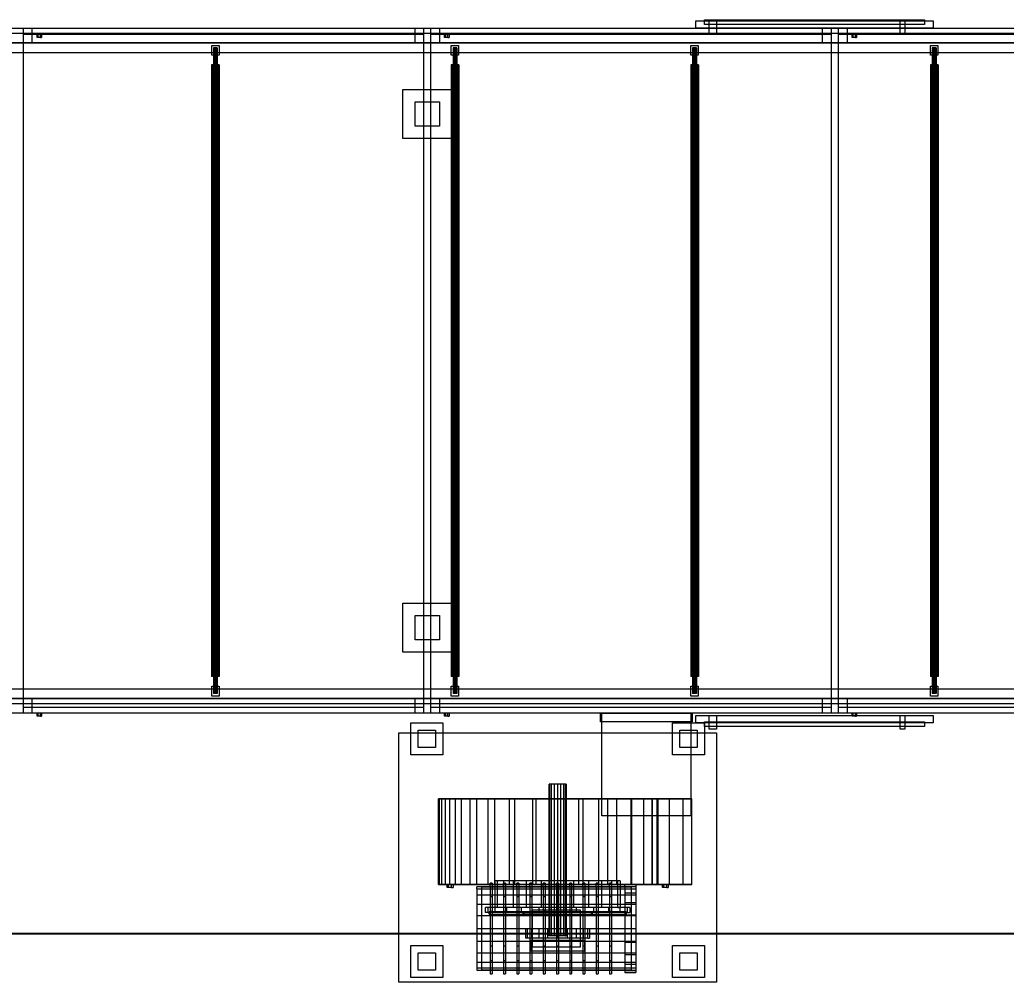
# Model space of a CAD drawing. Header units: millimetres. Extents: x -2500 to 58855, y -53268 to 6837.
# Drawn here: x 42717 to 46752, y -20500 to -16565 of the extents above; entities that cross this region are included whole.
import ezdxf

# ---------------------------------------------------------------- set-up
doc = ezdxf.new("R2010")
doc.units = ezdxf.units.MM
doc.layers.add('COTAS_P', color=1, linetype='Continuous', lineweight=0)
doc.layers.add('superior_secador', color=7, linetype='Continuous', lineweight=0)
doc.dimstyles.new('R19_100', dxfattribs={"dimtxt": 250, "dimasz": 150, "dimexe": 150, "dimexo": 80, "dimgap": 100, "dimtad": 1, "dimtih": 1, "dimtoh": 1, "dimdsep": 46, "dimcen": 0.09, "dimadec": 0, "dimazin": 0, "dimtfac": 1, "dimtdec": 4, "dimtofl": 0, "dimtmove": 0, "dimatfit": 3, "dimfxl": 1, "dimtolj": 1, "dimtzin": 0, "dimarcsym": 0})

# ---------------------------------------------------------------- blocks, each defined once
blk = doc.blocks.new('*D35')
at = {"layer": 'COTAS_P', "color": 0, "lineweight": -2, "transparency": 16777216}
for p, q in [((37717.1, -19480), (37717.1, -20450)), ((57717.1, -19480), (57717.1, -20450)), ((37867.1, -20300), (57567.1, -20300))]:
    blk.add_line(p, q, dxfattribs=at)
at = {"layer": 'COTAS_P', "color": 0, "transparency": 16777216}
for points in [[(37867.1, -20275), (37867.1, -20325), (37717.1, -20300)], [(57567.1, -20275), (57567.1, -20325), (57717.1, -20300)]]:
    blk.add_solid(points, dxfattribs=at)
at = {"layer": 'Defpoints', "color": 0, "transparency": 16777216}
for p in [(37717.1, -19400), (57717.1, -19400), (57717.1, -20300)]:
    blk.add_point(p, dxfattribs=at)

msp = doc.modelspace()

# ---------------------------------------------------------------- linework, layer by layer
at = {"layer": 'superior_secador'}
for p, q in [((45482.116, -16600), (45482.116, -16570)), ((45482.116, -16570), (46452.116, -16570)), ((45517.116, -16585), (45517.116, -16565)), ((45517.116, -16565), (46417.116, -16565)), ((45537.116, -16625), (45537.116, -16570)), ((45537.116, -16570), (45567.116, -16570)), ((45567.116, -16570), (45567.116, -16625)), ((46317.116, -16625), (46317.116, -16570)), ((46317.116, -16570), (46337.116, -16570)), ((46337.116, -16570), (46337.116, -16625)), ((46417.116, -16565), (46417.116, -16585)), ((46452.116, -16570), (46452.116, -16600)), ((37717.116, -16600), (57467.116, -16600)), ((37717.116, -16600), (57717.116, -16600)), ((37717.116, -16620), (57717.116, -16620)), ((42667.116, -16600), (42767.116, -16600)), ((42732.116, -16625), (42732.116, -16600)), ((42732.116, -16600), (44368.783, -16600)), ((42767.116, -16600), (42767.116, -16660)), ((44333.783, -16660), (44333.783, -16600)), ((44333.783, -16600), (44433.783, -16600)), ((44368.783, -16600), (44368.783, -16625)), ((44398.783, -16625), (44398.783, -16600)), ((44398.783, -16600), (46035.449, -16600)), ((44433.783, -16600), (44433.783, -16660)), ((46452.116, -16600), (45482.116, -16600)), ((46417.116, -16585), (45517.116, -16585)), ((46000.449, -16660), (46000.449, -16600)), ((46000.449, -16600), (46100.449, -16600)), ((46035.449, -16600), (46035.449, -16625)), ((46065.449, -16625), (46065.449, -16600)), ((46065.449, -16600), (47702.116, -16600)), ((46100.449, -16600), (46100.449, -16660)), ((57717.116, -16660), (37717.116, -16660)), ((38067.116, -16660), (57367.116, -16660)), ((42767.116, -16660), (42667.116, -16660)), ((44368.783, -16625), (42732.116, -16625)), ((42732.116, -19375), (42732.116, -16625)), ((42792.616, -16625), (42788.116, -16625)), ((42788.116, -16637), (42788.116, -16625)), ((42792.616, -16637), (42788.116, -16637)), ((42801.616, -16625), (42792.616, -16625)), ((42792.616, -16637), (42792.616, -16625)), ((42801.616, -16637), (42792.616, -16637)), ((42806.116, -16625), (42801.616, -16625)), ((42801.616, -16637), (42801.616, -16625)), ((42801.616, -16637), (42806.116, -16637)), ((42806.116, -16625), (42806.116, -16637)), ((44433.783, -16660), (44333.783, -16660)), ((44368.783, -16625), (44368.783, -19375)), ((46035.449, -16625), (44398.783, -16625)), ((44398.783, -19375), (44398.783, -16625)), ((44459.283, -16625), (44454.783, -16625)), ((44454.783, -16637), (44454.783, -16625)), ((44459.283, -16637), (44454.783, -16637)), ((44468.283, -16625), (44459.283, -16625)), ((44459.283, -16637), (44459.283, -16625)), ((44468.283, -16637), (44459.283, -16637)), ((44472.783, -16625), (44468.283, -16625)), ((44468.283, -16637), (44468.283, -16625)), ((44468.283, -16637), (44472.783, -16637)), ((44472.783, -16625), (44472.783, -16637)), ((45567.116, -16625), (45537.116, -16625)), ((46100.449, -16660), (46000.449, -16660)), ((46035.449, -16625), (46035.449, -19375)), ((47702.116, -16625), (46065.449, -16625)), ((46065.449, -19375), (46065.449, -16625)), ((46125.949, -16625), (46121.449, -16625)), ((46121.449, -16637), (46121.449, -16625)), ((46125.949, -16637), (46121.449, -16637)), ((46134.949, -16625), (46125.949, -16625)), ((46125.949, -16637), (46125.949, -16625)), ((46134.949, -16637), (46125.949, -16637)), ((46139.449, -16625), (46134.949, -16625)), ((46134.949, -16637), (46134.949, -16625)), ((46134.949, -16637), (46139.449, -16637)), ((46139.449, -16625), (46139.449, -16637)), ((46337.116, -16625), (46317.116, -16625)), ((57367.116, -16700), (38067.116, -16700)), ((43502.116, -16710), (43502.116, -16670)), ((43502.116, -16670), (43532.116, -16670)), ((43509.388, -16680), (43509.116, -16680)), ((43509.116, -16680), (43509.116, -19320)), ((43510.188, -16680), (43509.388, -16680)), ((43509.388, -16680), (43509.388, -19320)), ((43511.459, -16680), (43510.188, -16680)), ((43510.188, -16680), (43510.188, -19320)), ((43513.116, -16680), (43511.459, -16680)), ((43511.459, -16680), (43511.459, -19320)), ((43515.045, -16680), (43513.116, -16680)), ((43513.116, -16680), (43513.116, -19320)), ((43517.116, -16680), (43515.045, -16680)), ((43515.045, -16680), (43515.045, -19320)), ((43519.186, -16680), (43517.116, -16680)), ((43517.116, -16680), (43517.116, -19320)), ((43521.116, -16680), (43519.186, -16680)), ((43519.186, -16680), (43519.186, -19320)), ((43522.773, -16680), (43521.116, -16680)), ((43521.116, -16680), (43521.116, -19320)), ((43524.044, -16680), (43522.773, -16680)), ((43522.773, -16680), (43522.773, -19320)), ((43524.843, -16680), (43524.044, -16680)), ((43524.044, -16680), (43524.044, -19320)), ((43524.843, -16680), (43525.116, -16680)), ((43524.843, -16680), (43524.843, -19320)), ((43525.116, -19320), (43525.116, -16680)), ((43532.116, -16670), (43532.116, -16710)), ((44482.116, -16710), (44482.116, -16670)), ((44482.116, -16670), (44512.116, -16670)), ((44489.388, -16680), (44489.116, -16680)), ((44489.116, -16680), (44489.116, -19320)), ((44490.188, -16680), (44489.388, -16680)), ((44489.388, -16680), (44489.388, -19320)), ((44491.459, -16680), (44490.188, -16680)), ((44490.188, -16680), (44490.188, -19320)), ((44493.116, -16680), (44491.459, -16680)), ((44491.459, -16680), (44491.459, -19320)), ((44495.045, -16680), (44493.116, -16680)), ((44493.116, -16680), (44493.116, -19320)), ((44497.116, -16680), (44495.045, -16680)), ((44495.045, -16680), (44495.045, -19320)), ((44499.186, -16680), (44497.116, -16680)), ((44497.116, -16680), (44497.116, -19320)), ((44501.116, -16680), (44499.186, -16680)), ((44499.186, -16680), (44499.186, -19320)), ((44502.773, -16680), (44501.116, -16680)), ((44501.116, -16680), (44501.116, -19320)), ((44504.044, -16680), (44502.773, -16680)), ((44502.773, -16680), (44502.773, -19320)), ((44504.843, -16680), (44504.044, -16680)), ((44504.044, -16680), (44504.044, -19320)), ((44504.843, -16680), (44505.116, -16680)), ((44504.843, -16680), (44504.843, -19320)), ((44505.116, -19320), (44505.116, -16680)), ((44512.116, -16670), (44512.116, -16710)), ((45462.116, -16710), (45462.116, -16670)), ((45462.116, -16670), (45492.116, -16670)), ((45469.388, -16680), (45469.116, -16680)), ((45469.116, -16680), (45469.116, -19320)), ((45470.188, -16680), (45469.388, -16680)), ((45469.388, -16680), (45469.388, -19320)), ((45471.459, -16680), (45470.188, -16680)), ((45470.188, -16680), (45470.188, -19320)), ((45473.116, -16680), (45471.459, -16680)), ((45471.459, -16680), (45471.459, -19320)), ((45475.045, -16680), (45473.116, -16680)), ((45473.116, -16680), (45473.116, -19320)), ((45477.116, -16680), (45475.045, -16680)), ((45475.045, -16680), (45475.045, -19320)), ((45479.186, -16680), (45477.116, -16680)), ((45477.116, -16680), (45477.116, -19320)), ((45481.116, -16680), (45479.186, -16680)), ((45479.186, -16680), (45479.186, -19320)), ((45482.773, -16680), (45481.116, -16680)), ((45481.116, -16680), (45481.116, -19320)), ((45484.044, -16680), (45482.773, -16680)), ((45482.773, -16680), (45482.773, -19320)), ((45484.843, -16680), (45484.044, -16680)), ((45484.044, -16680), (45484.044, -19320)), ((45484.843, -16680), (45485.116, -16680)), ((45484.843, -16680), (45484.843, -19320)), ((45485.116, -19320), (45485.116, -16680)), ((45492.116, -16670), (45492.116, -16710)), ((46442.116, -16710), (46442.116, -16670)), ((46442.116, -16670), (46472.116, -16670)), ((46449.388, -16680), (46449.116, -16680)), ((46449.116, -16680), (46449.116, -19320)), ((46450.188, -16680), (46449.388, -16680)), ((46449.388, -16680), (46449.388, -19320)), ((46451.459, -16680), (46450.188, -16680)), ((46450.188, -16680), (46450.188, -19320)), ((46453.116, -16680), (46451.459, -16680)), ((46451.459, -16680), (46451.459, -19320)), ((46455.045, -16680), (46453.116, -16680)), ((46453.116, -16680), (46453.116, -19320)), ((46457.116, -16680), (46455.045, -16680)), ((46455.045, -16680), (46455.045, -19320)), ((46459.186, -16680), (46457.116, -16680)), ((46457.116, -16680), (46457.116, -19320)), ((46461.116, -16680), (46459.186, -16680)), ((46459.186, -16680), (46459.186, -19320)), ((46462.773, -16680), (46461.116, -16680)), ((46461.116, -16680), (46461.116, -19320)), ((46464.044, -16680), (46462.773, -16680)), ((46462.773, -16680), (46462.773, -19320)), ((46464.843, -16680), (46464.044, -16680)), ((46464.044, -16680), (46464.044, -19320)), ((46464.843, -16680), (46465.116, -16680)), ((46464.843, -16680), (46464.843, -19320)), ((46465.116, -19320), (46465.116, -16680)), ((46472.116, -16670), (46472.116, -16710)), ((43532.116, -16710), (43502.116, -16710)), ((44512.116, -16710), (44482.116, -16710)), ((45492.116, -16710), (45462.116, -16710)), ((46472.116, -16710), (46442.116, -16710)), ((43501.661, -16750), (43501.116, -16750)), ((43501.116, -16750), (43501.116, -19250)), ((43503.259, -16750), (43501.661, -16750)), ((43501.661, -16750), (43501.661, -19250)), ((43505.802, -16750), (43503.259, -16750)), ((43503.259, -16750), (43503.259, -19250)), ((43509.116, -16750), (43505.802, -16750)), ((43505.802, -16750), (43505.802, -19250)), ((43512.975, -16750), (43509.116, -16750)), ((43509.116, -16750), (43509.116, -19250)), ((43517.116, -16750), (43512.975, -16750)), ((43512.975, -16750), (43512.975, -19250)), ((43521.257, -16750), (43517.116, -16750)), ((43517.116, -16750), (43517.116, -19250)), ((43525.116, -16750), (43521.257, -16750)), ((43521.257, -16750), (43521.257, -19250)), ((43528.43, -16750), (43525.116, -16750)), ((43525.116, -16750), (43525.116, -19250)), ((43530.972, -16750), (43528.43, -16750)), ((43528.43, -16750), (43528.43, -19250)), ((43532.571, -16750), (43530.972, -16750)), ((43530.972, -16750), (43530.972, -19250)), ((43532.571, -16750), (43533.116, -16750)), ((43532.571, -16750), (43532.571, -19250)), ((43533.116, -19250), (43533.116, -16750)), ((44481.661, -16750), (44481.116, -16750)), ((44481.116, -16750), (44481.116, -19250)), ((44483.259, -16750), (44481.661, -16750)), ((44481.661, -16750), (44481.661, -19250)), ((44485.802, -16750), (44483.259, -16750)), ((44483.259, -16750), (44483.259, -19250)), ((44489.116, -16750), (44485.802, -16750)), ((44485.802, -16750), (44485.802, -19250)), ((44492.975, -16750), (44489.116, -16750)), ((44489.116, -16750), (44489.116, -19250)), ((44497.116, -16750), (44492.975, -16750)), ((44492.975, -16750), (44492.975, -19250)), ((44501.257, -16750), (44497.116, -16750)), ((44497.116, -16750), (44497.116, -19250)), ((44505.116, -16750), (44501.257, -16750)), ((44501.257, -16750), (44501.257, -19250)), ((44508.43, -16750), (44505.116, -16750)), ((44505.116, -16750), (44505.116, -19250)), ((44510.972, -16750), (44508.43, -16750)), ((44508.43, -16750), (44508.43, -19250)), ((44512.571, -16750), (44510.972, -16750)), ((44510.972, -16750), (44510.972, -19250)), ((44512.571, -16750), (44513.116, -16750)), ((44512.571, -16750), (44512.571, -19250)), ((44513.116, -19250), (44513.116, -16750)), ((45461.661, -16750), (45461.116, -16750)), ((45461.116, -16750), (45461.116, -19250)), ((45463.259, -16750), (45461.661, -16750)), ((45461.661, -16750), (45461.661, -19250)), ((45465.802, -16750), (45463.259, -16750)), ((45463.259, -16750), (45463.259, -19250)), ((45469.116, -16750), (45465.802, -16750)), ((45465.802, -16750), (45465.802, -19250)), ((45472.975, -16750), (45469.116, -16750)), ((45469.116, -16750), (45469.116, -19250)), ((45477.116, -16750), (45472.975, -16750)), ((45472.975, -16750), (45472.975, -19250)), ((45481.257, -16750), (45477.116, -16750)), ((45477.116, -16750), (45477.116, -19250)), ((45485.116, -16750), (45481.257, -16750)), ((45481.257, -16750), (45481.257, -19250)), ((45488.43, -16750), (45485.116, -16750)), ((45485.116, -16750), (45485.116, -19250)), ((45490.972, -16750), (45488.43, -16750)), ((45488.43, -16750), (45488.43, -19250)), ((45492.571, -16750), (45490.972, -16750)), ((45490.972, -16750), (45490.972, -19250)), ((45492.571, -16750), (45493.116, -16750)), ((45492.571, -16750), (45492.571, -19250)), ((45493.116, -19250), (45493.116, -16750)), ((46441.661, -16750), (46441.116, -16750)), ((46441.116, -16750), (46441.116, -19250)), ((46443.259, -16750), (46441.661, -16750)), ((46441.661, -16750), (46441.661, -19250)), ((46445.802, -16750), (46443.259, -16750)), ((46443.259, -16750), (46443.259, -19250)), ((46449.116, -16750), (46445.802, -16750)), ((46445.802, -16750), (46445.802, -19250)), ((46452.975, -16750), (46449.116, -16750)), ((46449.116, -16750), (46449.116, -19250)), ((46457.116, -16750), (46452.975, -16750)), ((46452.975, -16750), (46452.975, -19250)), ((46461.257, -16750), (46457.116, -16750)), ((46457.116, -16750), (46457.116, -19250)), ((46465.116, -16750), (46461.257, -16750)), ((46461.257, -16750), (46461.257, -19250)), ((46468.43, -16750), (46465.116, -16750)), ((46465.116, -16750), (46465.116, -19250)), ((46470.972, -16750), (46468.43, -16750)), ((46468.43, -16750), (46468.43, -19250)), ((46472.571, -16750), (46470.972, -16750)), ((46470.972, -16750), (46470.972, -19250)), ((46472.571, -16750), (46473.116, -16750)), ((46472.571, -16750), (46472.571, -19250)), ((46473.116, -19250), (46473.116, -16750)), ((44283.783, -17050), (44283.783, -16850)), ((44283.783, -16850), (44483.783, -16850)), ((44483.783, -16850), (44483.783, -17050)), ((44333.783, -17000), (44333.783, -16900)), ((44333.783, -16900), (44433.783, -16900)), ((44433.783, -16900), (44433.783, -17000)), ((44433.783, -17000), (44333.783, -17000)), ((44483.783, -17050), (44283.783, -17050)), ((44283.783, -19150), (44283.783, -18950)), ((44283.783, -18950), (44483.783, -18950)), ((44483.783, -18950), (44483.783, -19150)), ((44333.783, -19100), (44333.783, -19000)), ((44333.783, -19000), (44433.783, -19000)), ((44433.783, -19000), (44433.783, -19100)), ((44433.783, -19100), (44333.783, -19100)), ((44483.783, -19150), (44283.783, -19150)), ((43501.661, -19250), (43501.116, -19250)), ((43503.259, -19250), (43501.661, -19250)), ((43505.802, -19250), (43503.259, -19250)), ((43509.116, -19250), (43505.802, -19250)), ((43512.975, -19250), (43509.116, -19250)), ((43517.116, -19250), (43512.975, -19250)), ((43521.257, -19250), (43517.116, -19250)), ((43525.116, -19250), (43521.257, -19250)), ((43528.43, -19250), (43525.116, -19250)), ((43530.972, -19250), (43528.43, -19250)), ((43532.571, -19250), (43530.972, -19250)), ((43533.116, -19250), (43532.571, -19250)), ((44481.661, -19250), (44481.116, -19250)), ((44483.259, -19250), (44481.661, -19250)), ((44485.802, -19250), (44483.259, -19250)), ((44489.116, -19250), (44485.802, -19250)), ((44492.975, -19250), (44489.116, -19250)), ((44497.116, -19250), (44492.975, -19250)), ((44501.257, -19250), (44497.116, -19250)), ((44505.116, -19250), (44501.257, -19250)), ((44508.43, -19250), (44505.116, -19250)), ((44510.972, -19250), (44508.43, -19250)), ((44512.571, -19250), (44510.972, -19250)), ((44513.116, -19250), (44512.571, -19250)), ((45461.661, -19250), (45461.116, -19250)), ((45463.259, -19250), (45461.661, -19250)), ((45465.802, -19250), (45463.259, -19250)), ((45469.116, -19250), (45465.802, -19250)), ((45472.975, -19250), (45469.116, -19250)), ((45477.116, -19250), (45472.975, -19250)), ((45481.257, -19250), (45477.116, -19250)), ((45485.116, -19250), (45481.257, -19250)), ((45488.43, -19250), (45485.116, -19250)), ((45490.972, -19250), (45488.43, -19250)), ((45492.571, -19250), (45490.972, -19250)), ((45493.116, -19250), (45492.571, -19250)), ((46441.661, -19250), (46441.116, -19250)), ((46443.259, -19250), (46441.661, -19250)), ((46445.802, -19250), (46443.259, -19250)), ((46449.116, -19250), (46445.802, -19250)), ((46452.975, -19250), (46449.116, -19250)), ((46457.116, -19250), (46452.975, -19250)), ((46461.257, -19250), (46457.116, -19250)), ((46465.116, -19250), (46461.257, -19250)), ((46468.43, -19250), (46465.116, -19250)), ((46470.972, -19250), (46468.43, -19250)), ((46472.571, -19250), (46470.972, -19250)), ((46473.116, -19250), (46472.571, -19250)), ((38067.116, -19300), (57367.116, -19300)), ((43502.116, -19330), (43502.116, -19290)), ((43502.116, -19290), (43532.116, -19290)), ((43509.388, -19320), (43509.116, -19320)), ((43510.188, -19320), (43509.388, -19320)), ((43511.459, -19320), (43510.188, -19320)), ((43513.116, -19320), (43511.459, -19320)), ((43515.045, -19320), (43513.116, -19320)), ((43517.116, -19320), (43515.045, -19320)), ((43519.186, -19320), (43517.116, -19320)), ((43521.116, -19320), (43519.186, -19320)), ((43522.773, -19320), (43521.116, -19320)), ((43524.044, -19320), (43522.773, -19320)), ((43524.843, -19320), (43524.044, -19320)), ((43525.116, -19320), (43524.843, -19320)), ((43532.116, -19290), (43532.116, -19330)), ((44482.116, -19330), (44482.116, -19290)), ((44482.116, -19290), (44512.116, -19290)), ((44489.388, -19320), (44489.116, -19320)), ((44490.188, -19320), (44489.388, -19320)), ((44491.459, -19320), (44490.188, -19320)), ((44493.116, -19320), (44491.459, -19320)), ((44495.045, -19320), (44493.116, -19320)), ((44497.116, -19320), (44495.045, -19320)), ((44499.186, -19320), (44497.116, -19320)), ((44501.116, -19320), (44499.186, -19320)), ((44502.773, -19320), (44501.116, -19320)), ((44504.044, -19320), (44502.773, -19320)), ((44504.843, -19320), (44504.044, -19320)), ((44505.116, -19320), (44504.843, -19320)), ((44512.116, -19290), (44512.116, -19330)), ((45462.116, -19330), (45462.116, -19290)), ((45462.116, -19290), (45492.116, -19290)), ((45469.388, -19320), (45469.116, -19320)), ((45470.188, -19320), (45469.388, -19320)), ((45471.459, -19320), (45470.188, -19320)), ((45473.116, -19320), (45471.459, -19320)), ((45475.045, -19320), (45473.116, -19320)), ((45477.116, -19320), (45475.045, -19320)), ((45479.186, -19320), (45477.116, -19320)), ((45481.116, -19320), (45479.186, -19320)), ((45482.773, -19320), (45481.116, -19320)), ((45484.044, -19320), (45482.773, -19320)), ((45484.843, -19320), (45484.044, -19320)), ((45485.116, -19320), (45484.843, -19320)), ((45492.116, -19290), (45492.116, -19330)), ((46442.116, -19330), (46442.116, -19290)), ((46442.116, -19290), (46472.116, -19290)), ((46449.388, -19320), (46449.116, -19320)), ((46450.188, -19320), (46449.388, -19320)), ((46451.459, -19320), (46450.188, -19320)), ((46453.116, -19320), (46451.459, -19320)), ((46455.045, -19320), (46453.116, -19320)), ((46457.116, -19320), (46455.045, -19320)), ((46459.186, -19320), (46457.116, -19320)), ((46461.116, -19320), (46459.186, -19320)), ((46462.773, -19320), (46461.116, -19320)), ((46464.044, -19320), (46462.773, -19320)), ((46464.843, -19320), (46464.044, -19320)), ((46465.116, -19320), (46464.843, -19320)), ((46472.116, -19290), (46472.116, -19330)), ((37717.116, -19340), (57717.116, -19340)), ((37717.116, -19360), (57717.116, -19360)), ((57367.116, -19340), (38067.116, -19340)), ((42667.116, -19340), (42767.116, -19340)), ((42767.116, -19340), (42767.116, -19400)), ((43532.116, -19330), (43502.116, -19330)), ((44333.783, -19400), (44333.783, -19340)), ((44333.783, -19340), (44433.783, -19340)), ((44433.783, -19340), (44433.783, -19400)), ((44512.116, -19330), (44482.116, -19330)), ((45492.116, -19330), (45462.116, -19330)), ((46000.449, -19400), (46000.449, -19340)), ((46000.449, -19340), (46100.449, -19340)), ((46100.449, -19340), (46100.449, -19400)), ((46472.116, -19330), (46442.116, -19330)), ((57467.116, -19400), (37717.116, -19400)), ((57717.116, -19400), (37717.116, -19400)), ((42767.116, -19400), (42667.116, -19400)), ((42732.116, -19400), (42732.116, -19375)), ((42732.116, -19375), (44368.783, -19375)), ((44368.783, -19400), (42732.116, -19400)), ((42792.616, -19400), (42788.116, -19400)), ((42788.116, -19412), (42788.116, -19400)), ((42801.616, -19400), (42792.616, -19400)), ((42792.616, -19412), (42792.616, -19400)), ((42806.116, -19400), (42801.616, -19400)), ((42801.616, -19412), (42801.616, -19400)), ((42806.116, -19400), (42806.116, -19412)), ((44433.783, -19400), (44333.783, -19400)), ((44368.783, -19375), (44368.783, -19400)), ((44398.783, -19400), (44398.783, -19375)), ((44398.783, -19375), (46035.449, -19375)), ((46035.449, -19400), (44398.783, -19400)), ((44459.283, -19400), (44454.783, -19400)), ((44454.783, -19412), (44454.783, -19400)), ((44468.283, -19400), (44459.283, -19400)), ((44459.283, -19412), (44459.283, -19400)), ((44472.783, -19400), (44468.283, -19400)), ((44468.283, -19412), (44468.283, -19400)), ((44472.783, -19400), (44472.783, -19412)), ((45092.116, -19435), (45092.116, -19400)), ((45092.116, -19400), (45467.116, -19400)), ((45097.116, -19820), (45097.116, -19400)), ((45097.116, -19400), (45462.116, -19400)), ((45462.116, -19400), (45462.116, -19820)), ((45467.116, -19400), (45467.116, -19435)), ((46100.449, -19400), (46000.449, -19400)), ((46035.449, -19375), (46035.449, -19400)), ((46065.449, -19400), (46065.449, -19375)), ((46065.449, -19375), (47702.116, -19375)), ((47702.116, -19400), (46065.449, -19400)), ((46125.949, -19400), (46121.449, -19400)), ((46121.449, -19412), (46121.449, -19400)), ((46134.949, -19400), (46125.949, -19400)), ((46125.949, -19412), (46125.949, -19400)), ((46139.449, -19400), (46134.949, -19400)), ((46134.949, -19412), (46134.949, -19400)), ((46139.449, -19400), (46139.449, -19412)), ((42792.616, -19412), (42788.116, -19412)), ((42801.616, -19412), (42792.616, -19412)), ((42801.616, -19412), (42806.116, -19412)), ((44317.116, -19570), (44317.116, -19440)), ((44317.116, -19440), (44447.116, -19440)), ((44447.116, -19440), (44447.116, -19570)), ((44459.283, -19412), (44454.783, -19412)), ((44468.283, -19412), (44459.283, -19412)), ((44468.283, -19412), (44472.783, -19412)), ((45467.116, -19435), (45092.116, -19435)), ((45387.116, -19570), (45387.116, -19440)), ((45387.116, -19440), (45517.116, -19440)), ((45482.116, -19440), (45482.116, -19410)), ((45482.116, -19410), (46452.116, -19410)), ((46452.116, -19440), (45482.116, -19440)), ((45517.116, -19455), (45517.116, -19435)), ((45517.116, -19435), (46417.116, -19435)), ((45517.116, -19440), (45517.116, -19570)), ((45537.116, -19465), (45537.116, -19410)), ((45537.116, -19410), (45567.116, -19410)), ((45567.116, -19410), (45567.116, -19465)), ((46125.949, -19412), (46121.449, -19412)), ((46134.949, -19412), (46125.949, -19412)), ((46134.949, -19412), (46139.449, -19412)), ((46317.116, -19465), (46317.116, -19410)), ((46317.116, -19410), (46337.116, -19410)), ((46337.116, -19410), (46337.116, -19465)), ((46417.116, -19435), (46417.116, -19455)), ((46452.116, -19410), (46452.116, -19440)), ((44267.116, -20500), (44267.116, -19480)), ((44267.116, -19480), (45567.116, -19480)), ((44347.116, -19540), (44347.116, -19470)), ((44347.116, -19470), (44417.116, -19470)), ((44417.116, -19470), (44417.116, -19540)), ((45417.116, -19540), (45417.116, -19470)), ((45417.116, -19470), (45487.116, -19470)), ((45487.116, -19470), (45487.116, -19540)), ((46417.116, -19455), (45517.116, -19455)), ((45567.116, -19465), (45537.116, -19465)), ((45567.116, -19480), (45567.116, -20500)), ((46337.116, -19465), (46317.116, -19465)), ((44417.116, -19540), (44347.116, -19540)), ((45487.116, -19540), (45417.116, -19540)), ((44447.116, -19570), (44317.116, -19570)), ((45517.116, -19570), (45387.116, -19570)), ((44884.78, -19690), (44882.116, -19690)), ((44882.116, -20310), (44882.116, -19690)), ((44892.367, -19690), (44884.78, -19690)), ((44884.78, -20310), (44884.78, -19690)), ((44903.722, -19690), (44892.367, -19690)), ((44892.367, -20310), (44892.367, -19690)), ((44917.116, -19690), (44903.722, -19690)), ((44903.722, -20310), (44903.722, -19690)), ((44930.51, -19690), (44917.116, -19690)), ((44917.116, -20310), (44917.116, -19690)), ((44941.865, -19690), (44930.51, -19690)), ((44930.51, -20310), (44930.51, -19690)), ((44949.452, -19690), (44941.865, -19690)), ((44941.865, -20310), (44941.865, -19690)), ((44952.116, -19690), (44949.452, -19690)), ((44949.452, -20310), (44949.452, -19690)), ((44952.116, -19690), (44952.116, -20310)), ((44443.808, -19750), (44429.696, -19750)), ((44429.696, -19750), (44434.316, -19750)), ((44429.696, -20100), (44429.696, -19750)), ((44434.316, -19750), (44457.858, -19750)), ((44434.316, -20100), (44434.316, -19750)), ((44475.74, -19750), (44443.808, -19750)), ((44443.808, -20100), (44443.808, -19750)), ((44457.858, -19750), (44499.772, -19750)), ((44457.858, -20100), (44457.858, -19750)), ((44523.911, -19750), (44475.74, -19750)), ((44475.74, -20100), (44475.74, -19750)), ((44499.772, -19750), (44558.772, -19750)), ((44499.772, -20100), (44499.772, -19750)), ((44586.144, -19750), (44523.911, -19750)), ((44523.911, -20100), (44523.911, -19750)), ((44558.772, -19750), (44632.879, -19750)), ((44558.772, -20100), (44558.772, -19750)), ((44659.761, -19750), (44586.144, -19750)), ((44586.144, -20100), (44586.144, -19750)), ((44632.879, -19750), (44719.478, -19750)), ((44632.879, -20100), (44632.879, -19750)), ((44741.699, -19750), (44659.761, -19750)), ((44659.761, -20100), (44659.761, -19750)), ((44719.478, -19750), (44815.417, -19750)), ((44719.478, -20100), (44719.478, -19750)), ((44828.633, -19750), (44741.699, -19750)), ((44741.699, -20100), (44741.699, -19750)), ((44815.417, -19750), (44917.116, -19750)), ((44815.417, -20100), (44815.417, -19750)), ((44917.116, -19750), (44828.633, -19750)), ((44828.633, -20100), (44828.633, -19750)), ((45003.711, -19750), (44917.116, -19750)), ((44917.116, -19750), (45020.703, -19750)), ((44917.116, -20100), (44917.116, -19750)), ((45085.126, -19750), (45003.711, -19750)), ((45003.711, -20100), (45003.711, -19750)), ((45020.703, -19750), (45122.16, -19750)), ((45020.703, -20100), (45020.703, -19750)), ((45158.341, -19750), (45085.126, -19750)), ((45085.126, -20100), (45085.126, -19750)), ((45122.16, -19750), (45217.482, -19750)), ((45122.16, -20100), (45122.16, -19750)), ((45220.716, -19750), (45158.341, -19750)), ((45158.341, -20100), (45158.341, -19750)), ((45217.482, -19750), (45302.831, -19750)), ((45217.482, -20100), (45217.482, -19750)), ((45270.088, -19750), (45220.716, -19750)), ((45220.716, -20100), (45220.716, -19750)), ((45304.847, -19750), (45270.088, -19750)), ((45270.088, -20100), (45270.088, -19750)), ((45302.831, -19750), (45374.692, -19750)), ((45302.831, -20100), (45302.831, -19750)), ((45323.984, -19750), (45304.847, -19750)), ((45304.847, -20100), (45304.847, -19750)), ((45327.116, -19750), (45323.984, -19750)), ((45323.984, -20100), (45323.984, -19750)), ((45466.356, -19750), (45327.116, -19750)), ((45327.116, -19750), (45327.116, -20100)), ((45374.692, -19750), (45430.018, -19750)), ((45374.692, -20100), (45374.692, -19750)), ((45430.018, -19750), (45466.356, -19750)), ((45430.018, -20100), (45430.018, -19750)), ((45466.356, -20100), (45466.356, -19750)), ((45462.116, -19820), (45097.116, -19820)), ((44670.805, -20085), (44662.116, -20085)), ((44662.116, -20195), (44662.116, -20085)), ((44696.279, -20085), (44670.805, -20085)), ((44670.805, -20195), (44670.805, -20085)), ((44736.804, -20085), (44696.279, -20085)), ((44696.279, -20195), (44696.279, -20085)), ((44789.616, -20085), (44736.804, -20085)), ((44736.804, -20195), (44736.804, -20085)), ((44851.117, -20085), (44789.616, -20085)), ((44789.616, -20195), (44789.616, -20085)), ((44917.116, -20085), (44851.117, -20085)), ((44851.117, -20195), (44851.117, -20085)), ((44983.115, -20085), (44917.116, -20085)), ((44917.116, -20195), (44917.116, -20085)), ((45044.616, -20085), (44983.115, -20085)), ((44983.115, -20195), (44983.115, -20085)), ((45097.428, -20085), (45044.616, -20085)), ((45044.616, -20195), (45044.616, -20085)), ((45137.952, -20085), (45097.428, -20085)), ((45097.428, -20195), (45097.428, -20085)), ((45163.427, -20085), (45137.952, -20085)), ((45137.952, -20195), (45137.952, -20085)), ((45172.116, -20085), (45163.427, -20085)), ((45163.427, -20195), (45163.427, -20085)), ((45172.116, -20085), (45172.116, -20195)), ((44434.316, -20100), (44429.696, -20100)), ((44429.696, -20100), (44443.808, -20100)), ((44457.858, -20100), (44434.316, -20100)), ((44443.808, -20100), (44475.74, -20100)), ((44499.772, -20100), (44457.858, -20100)), ((44471.116, -20100), (44465.116, -20100)), ((44465.116, -20112), (44465.116, -20100)), ((44471.116, -20112), (44465.116, -20112)), ((44483.116, -20100), (44471.116, -20100)), ((44471.116, -20112), (44471.116, -20100)), ((44483.116, -20112), (44471.116, -20112)), ((44475.74, -20100), (44523.911, -20100)), ((44489.116, -20100), (44483.116, -20100)), ((44483.116, -20112), (44483.116, -20100)), ((44483.116, -20112), (44489.116, -20112)), ((44489.116, -20100), (44489.116, -20112)), ((44558.772, -20100), (44499.772, -20100)), ((44523.911, -20100), (44586.144, -20100)), ((44632.879, -20100), (44558.772, -20100)), ((44586.144, -20100), (44659.761, -20100)), ((44587.116, -20118.32), (44587.116, -20110)), ((45237.116, -20110), (44587.116, -20110)), ((44587.116, -20118.32), (44587.116, -20142.467)), ((44587.116, -20118.32), (45237.116, -20118.32)), ((44607.116, -20450), (44607.116, -20110)), ((44607.116, -20110), (45217.116, -20110)), ((44719.478, -20100), (44632.879, -20100)), ((44641.283, -20108.805), (44641.283, -20094.7)), ((44649.283, -20094.7), (44641.283, -20094.7)), ((44641.283, -20108.805), (44641.283, -20148.973)), ((44641.283, -20108.805), (44649.283, -20108.805)), ((44649.283, -20094.7), (44649.283, -20108.805)), ((44649.283, -20108.805), (44649.283, -20148.973)), ((44659.761, -20100), (44741.699, -20100)), ((44695.449, -20108.805), (44695.449, -20094.7)), ((44703.449, -20094.7), (44695.449, -20094.7)), ((44695.449, -20108.805), (44695.449, -20148.973)), ((44695.449, -20108.805), (44703.449, -20108.805)), ((44703.449, -20094.7), (44703.449, -20108.805)), ((44703.449, -20108.805), (44703.449, -20148.973)), ((44815.417, -20100), (44719.478, -20100)), ((44741.699, -20100), (44828.633, -20100)), ((44749.616, -20108.805), (44749.616, -20094.7)), ((44757.616, -20094.7), (44749.616, -20094.7)), ((44749.616, -20108.805), (44749.616, -20148.973)), ((44749.616, -20108.805), (44757.616, -20108.805)), ((44757.616, -20094.7), (44757.616, -20108.805)), ((44757.616, -20108.805), (44757.616, -20148.973)), ((44803.783, -20108.805), (44803.783, -20094.7)), ((44811.783, -20094.7), (44803.783, -20094.7)), ((44803.783, -20108.805), (44803.783, -20148.973)), ((44803.783, -20108.805), (44811.783, -20108.805)), ((44811.783, -20094.7), (44811.783, -20108.805)), ((44811.783, -20108.805), (44811.783, -20148.973)), ((44917.116, -20100), (44815.417, -20100)), ((44828.633, -20100), (44917.116, -20100)), ((44857.949, -20108.805), (44857.949, -20094.7)), ((44865.949, -20094.7), (44857.949, -20094.7)), ((44857.949, -20108.805), (44857.949, -20148.973)), ((44857.949, -20108.805), (44865.949, -20108.805)), ((44865.949, -20094.7), (44865.949, -20108.805)), ((44865.949, -20108.805), (44865.949, -20148.973)), ((44912.116, -20108.805), (44912.116, -20094.7)), ((44920.116, -20094.7), (44912.116, -20094.7)), ((44912.116, -20108.805), (44912.116, -20148.973)), ((44912.116, -20108.805), (44920.116, -20108.805)), ((45020.703, -20100), (44917.116, -20100)), ((44917.116, -20100), (45003.711, -20100)), ((44920.116, -20094.7), (44920.116, -20108.805)), ((44920.116, -20108.805), (44920.116, -20148.973)), ((44966.283, -20108.805), (44966.283, -20094.7)), ((44974.283, -20094.7), (44966.283, -20094.7)), ((44966.283, -20108.805), (44966.283, -20148.973)), ((44966.283, -20108.805), (44974.283, -20108.805)), ((44974.283, -20094.7), (44974.283, -20108.805)), ((44974.283, -20108.805), (44974.283, -20148.973)), ((45003.711, -20100), (45085.126, -20100)), ((45020.449, -20108.805), (45020.449, -20094.7)), ((45028.449, -20094.7), (45020.449, -20094.7)), ((45020.449, -20108.805), (45020.449, -20148.973)), ((45020.449, -20108.805), (45028.449, -20108.805)), ((45122.16, -20100), (45020.703, -20100)), ((45028.449, -20094.7), (45028.449, -20108.805)), ((45028.449, -20108.805), (45028.449, -20148.973)), ((45074.616, -20108.805), (45074.616, -20094.7)), ((45082.616, -20094.7), (45074.616, -20094.7)), ((45074.616, -20108.805), (45074.616, -20148.973)), ((45074.616, -20108.805), (45082.616, -20108.805)), ((45082.616, -20094.7), (45082.616, -20108.805)), ((45082.616, -20108.805), (45082.616, -20148.973)), ((45085.126, -20100), (45158.341, -20100)), ((45217.482, -20100), (45122.16, -20100)), ((45128.783, -20108.805), (45128.783, -20094.7)), ((45136.783, -20094.7), (45128.783, -20094.7)), ((45128.783, -20108.805), (45128.783, -20148.973)), ((45128.783, -20108.805), (45136.783, -20108.805)), ((45136.783, -20094.7), (45136.783, -20108.805)), ((45136.783, -20108.805), (45136.783, -20148.973)), ((45158.341, -20100), (45220.716, -20100)), ((45192.116, -20108.62), (45192.116, -20099.8)), ((45237.116, -20099.8), (45192.116, -20099.8)), ((45192.116, -20108.62), (45192.116, -20134.215)), ((45192.116, -20108.62), (45237.116, -20108.62)), ((45217.116, -20110), (45217.116, -20450)), ((45302.831, -20100), (45217.482, -20100)), ((45220.716, -20100), (45270.088, -20100)), ((45237.116, -20099.8), (45237.116, -20108.62)), ((45237.116, -20108.62), (45237.116, -20134.215)), ((45237.116, -20110), (45237.116, -20118.32)), ((45237.116, -20118.32), (45237.116, -20142.467)), ((45270.088, -20100), (45304.847, -20100)), ((45374.692, -20100), (45302.831, -20100)), ((45304.847, -20100), (45323.984, -20100)), ((45323.984, -20100), (45327.116, -20100)), ((45327.116, -20100), (45466.356, -20100)), ((45351.116, -20100), (45345.116, -20100)), ((45345.116, -20112), (45345.116, -20100)), ((45351.116, -20112), (45345.116, -20112)), ((45363.116, -20100), (45351.116, -20100)), ((45351.116, -20112), (45351.116, -20100)), ((45363.116, -20112), (45351.116, -20112)), ((45369.116, -20100), (45363.116, -20100)), ((45363.116, -20112), (45363.116, -20100)), ((45363.116, -20112), (45369.116, -20112)), ((45369.116, -20100), (45369.116, -20112)), ((45430.018, -20100), (45374.692, -20100)), ((45466.356, -20100), (45430.018, -20100)), ((44587.116, -20142.467), (44587.116, -20180.077)), ((44587.116, -20142.467), (45237.116, -20142.467)), ((44641.283, -20148.973), (44641.283, -20209.089)), ((44641.283, -20148.973), (44649.283, -20148.973)), ((44649.283, -20148.973), (44649.283, -20209.089)), ((44695.449, -20148.973), (44695.449, -20209.089)), ((44695.449, -20148.973), (44703.449, -20148.973)), ((44703.449, -20148.973), (44703.449, -20209.089)), ((44749.616, -20148.973), (44749.616, -20209.089)), ((44749.616, -20148.973), (44757.616, -20148.973)), ((44757.616, -20148.973), (44757.616, -20209.089)), ((44803.783, -20148.973), (44803.783, -20209.089)), ((44803.783, -20148.973), (44811.783, -20148.973)), ((44811.783, -20148.973), (44811.783, -20209.089)), ((44857.949, -20148.973), (44857.949, -20209.089)), ((44857.949, -20148.973), (44865.949, -20148.973)), ((44865.949, -20148.973), (44865.949, -20209.089)), ((44912.116, -20148.973), (44912.116, -20209.089)), ((44912.116, -20148.973), (44920.116, -20148.973)), ((44920.116, -20148.973), (44920.116, -20209.089)), ((44966.283, -20148.973), (44966.283, -20209.089)), ((44966.283, -20148.973), (44974.283, -20148.973)), ((44974.283, -20148.973), (44974.283, -20209.089)), ((45020.449, -20148.973), (45020.449, -20209.089)), ((45020.449, -20148.973), (45028.449, -20148.973)), ((45028.449, -20148.973), (45028.449, -20209.089)), ((45074.616, -20148.973), (45074.616, -20209.089)), ((45074.616, -20148.973), (45082.616, -20148.973)), ((45082.616, -20148.973), (45082.616, -20209.089)), ((45128.783, -20148.973), (45128.783, -20209.089)), ((45128.783, -20148.973), (45136.783, -20148.973)), ((45136.783, -20148.973), (45136.783, -20209.089)), ((45192.116, -20134.215), (45192.116, -20174.081)), ((45192.116, -20134.215), (45237.116, -20134.215)), ((45237.116, -20134.215), (45237.116, -20174.081)), ((45237.116, -20142.467), (45237.116, -20180.077)), ((44587.116, -20180.077), (44587.116, -20227.467)), ((44587.116, -20180.077), (45237.116, -20180.077)), ((44632.168, -20195), (44622.116, -20195)), ((44622.116, -20215), (44622.116, -20195)), ((44661.638, -20195), (44632.168, -20195)), ((44632.168, -20215), (44632.168, -20195)), ((44637.116, -20222), (44637.116, -20212)), ((44917.116, -20212), (44637.116, -20212)), ((44641.283, -20209.089), (44641.283, -20280)), ((44641.283, -20209.089), (44649.283, -20209.089)), ((44649.283, -20209.089), (44649.283, -20280)), ((44708.519, -20195), (44661.638, -20195)), ((44661.638, -20215), (44661.638, -20195)), ((44670.805, -20195), (44662.116, -20195)), ((44696.279, -20195), (44670.805, -20195)), ((44695.449, -20209.089), (44695.449, -20280)), ((44695.449, -20209.089), (44703.449, -20209.089)), ((44736.804, -20195), (44696.279, -20195)), ((44703.449, -20209.089), (44703.449, -20280)), ((44769.616, -20195), (44708.519, -20195)), ((44708.519, -20215), (44708.519, -20195)), ((44789.616, -20195), (44736.804, -20195)), ((44749.616, -20209.089), (44749.616, -20280)), ((44749.616, -20209.089), (44757.616, -20209.089)), ((44757.616, -20209.089), (44757.616, -20280)), ((44840.764, -20195), (44769.616, -20195)), ((44769.616, -20215), (44769.616, -20195)), ((44779.714, -20212), (44774.518, -20212)), ((44774.518, -20212), (44774.518, -20222)), ((44914.518, -20212), (44774.518, -20212)), ((44779.714, -20222), (44779.714, -20212)), ((44919.714, -20212), (44779.714, -20212)), ((44851.117, -20195), (44789.616, -20195)), ((44803.783, -20209.089), (44803.783, -20280)), ((44803.783, -20209.089), (44811.783, -20209.089)), ((44811.783, -20209.089), (44811.783, -20280)), ((44814.616, -20356.5), (44814.616, -20203.5)), ((44814.616, -20203.5), (45009.616, -20203.5)), ((44917.116, -20195), (44840.764, -20195)), ((44840.764, -20215), (44840.764, -20195)), ((44917.116, -20195), (44851.117, -20195)), ((44857.949, -20209.089), (44857.949, -20280)), ((44857.949, -20209.089), (44865.949, -20209.089)), ((44865.949, -20209.089), (44865.949, -20280)), ((44912.116, -20209.089), (44912.116, -20280)), ((44912.116, -20209.089), (44920.116, -20209.089)), ((44914.518, -20212), (44919.714, -20212)), ((44914.518, -20222), (44914.518, -20212)), ((45054.518, -20212), (44914.518, -20212)), ((44983.115, -20195), (44917.116, -20195)), ((44993.467, -20195), (44917.116, -20195)), ((44917.116, -20215), (44917.116, -20195)), ((44917.116, -20212), (44917.116, -20222)), ((45197.116, -20212), (44917.116, -20212)), ((44919.714, -20212), (44919.714, -20222)), ((44919.714, -20212), (45059.714, -20212)), ((44920.116, -20209.089), (44920.116, -20280)), ((44966.283, -20209.089), (44966.283, -20280)), ((44966.283, -20209.089), (44974.283, -20209.089)), ((44974.283, -20209.089), (44974.283, -20280)), ((45044.616, -20195), (44983.115, -20195)), ((45064.616, -20195), (44993.467, -20195)), ((44993.467, -20215), (44993.467, -20195)), ((45009.616, -20203.5), (45009.616, -20356.5)), ((45020.449, -20209.089), (45020.449, -20280)), ((45020.449, -20209.089), (45028.449, -20209.089)), ((45028.449, -20209.089), (45028.449, -20280)), ((45097.428, -20195), (45044.616, -20195)), ((45054.518, -20212), (45054.518, -20222)), ((45059.714, -20212), (45054.518, -20212)), ((45059.714, -20222), (45059.714, -20212)), ((45125.712, -20195), (45064.616, -20195)), ((45064.616, -20215), (45064.616, -20195)), ((45074.616, -20209.089), (45074.616, -20280)), ((45074.616, -20209.089), (45082.616, -20209.089)), ((45082.616, -20209.089), (45082.616, -20280)), ((45137.952, -20195), (45097.428, -20195)), ((45172.593, -20195), (45125.712, -20195)), ((45125.712, -20215), (45125.712, -20195)), ((45128.783, -20209.089), (45128.783, -20280)), ((45128.783, -20209.089), (45136.783, -20209.089)), ((45136.783, -20209.089), (45136.783, -20280)), ((45163.427, -20195), (45137.952, -20195)), ((45163.427, -20195), (45172.116, -20195)), ((45202.064, -20195), (45172.593, -20195)), ((45172.593, -20215), (45172.593, -20195)), ((45192.116, -20174.081), (45192.116, -20224.315)), ((45192.116, -20174.081), (45237.116, -20174.081)), ((45197.116, -20212), (45197.116, -20222)), ((45212.116, -20195), (45202.064, -20195)), ((45202.064, -20215), (45202.064, -20195)), ((45212.116, -20195), (45212.116, -20215)), ((45237.116, -20174.081), (45237.116, -20224.315)), ((45237.116, -20180.077), (45237.116, -20227.467)), ((44587.116, -20227.467), (44587.116, -20280)), ((44587.116, -20227.467), (45237.116, -20227.467)), ((44632.168, -20215), (44622.116, -20215)), ((44661.638, -20215), (44632.168, -20215)), ((44637.116, -20222), (44917.116, -20222)), ((44708.519, -20215), (44661.638, -20215)), ((44769.616, -20215), (44708.519, -20215)), ((44840.764, -20215), (44769.616, -20215)), ((44774.518, -20222), (44779.714, -20222)), ((44914.518, -20222), (44774.518, -20222)), ((44779.714, -20222), (44919.714, -20222)), ((44917.116, -20215), (44840.764, -20215)), ((44919.714, -20222), (44914.518, -20222)), ((44914.518, -20222), (45054.518, -20222)), ((44993.467, -20215), (44917.116, -20215)), ((44917.116, -20222), (45197.116, -20222)), ((44919.714, -20222), (45059.714, -20222)), ((45064.616, -20215), (44993.467, -20215)), ((45054.518, -20222), (45059.714, -20222)), ((45125.712, -20215), (45064.616, -20215)), ((45172.593, -20215), (45125.712, -20215)), ((45202.064, -20215), (45172.593, -20215)), ((45192.116, -20224.315), (45192.116, -20280)), ((45192.116, -20224.315), (45237.116, -20224.315)), ((45202.064, -20215), (45212.116, -20215)), ((45237.116, -20224.315), (45237.116, -20280)), ((45237.116, -20227.467), (45237.116, -20280)), ((44587.116, -20280), (44587.116, -20332.533)), ((44587.116, -20280), (45237.116, -20280)), ((44641.283, -20280), (44641.283, -20350.911)), ((44641.283, -20280), (44649.283, -20280)), ((44649.283, -20280), (44649.283, -20350.911)), ((44695.449, -20280), (44695.449, -20350.911)), ((44695.449, -20280), (44703.449, -20280)), ((44703.449, -20280), (44703.449, -20350.911)), ((44749.616, -20280), (44749.616, -20350.911)), ((44749.616, -20280), (44757.616, -20280)), ((44757.616, -20280), (44757.616, -20350.911)), ((44793.479, -20282), (44787.116, -20282)), ((44787.116, -20320), (44787.116, -20282)), ((44811.944, -20282), (44793.479, -20282)), ((44793.479, -20320), (44793.479, -20282)), ((44803.783, -20280), (44803.783, -20350.911)), ((44803.783, -20280), (44811.783, -20280)), ((44811.783, -20280), (44811.783, -20350.911)), ((44840.704, -20282), (44811.944, -20282)), ((44811.944, -20320), (44811.944, -20282)), ((44876.944, -20282), (44840.704, -20282)), ((44840.704, -20320), (44840.704, -20282)), ((44857.949, -20280), (44857.949, -20350.911)), ((44857.949, -20280), (44865.949, -20280)), ((44865.949, -20280), (44865.949, -20350.911)), ((44917.116, -20282), (44876.944, -20282)), ((44876.944, -20320), (44876.944, -20282)), ((44912.116, -20280), (44912.116, -20350.911)), ((44912.116, -20280), (44920.116, -20280)), ((44957.288, -20282), (44917.116, -20282)), ((44917.116, -20320), (44917.116, -20282)), ((44920.116, -20280), (44920.116, -20350.911)), ((44993.528, -20282), (44957.288, -20282)), ((44957.288, -20320), (44957.288, -20282)), ((44966.283, -20280), (44966.283, -20350.911)), ((44966.283, -20280), (44974.283, -20280)), ((44974.283, -20280), (44974.283, -20350.911)), ((45022.288, -20282), (44993.528, -20282)), ((44993.528, -20320), (44993.528, -20282)), ((45020.449, -20280), (45020.449, -20350.911)), ((45020.449, -20280), (45028.449, -20280)), ((45040.753, -20282), (45022.288, -20282)), ((45022.288, -20320), (45022.288, -20282)), ((45028.449, -20280), (45028.449, -20350.911)), ((45047.116, -20282), (45040.753, -20282)), ((45040.753, -20320), (45040.753, -20282)), ((45047.116, -20282), (45047.116, -20320)), ((45074.616, -20280), (45074.616, -20350.911)), ((45074.616, -20280), (45082.616, -20280)), ((45082.616, -20280), (45082.616, -20350.911)), ((45128.783, -20280), (45128.783, -20350.911)), ((45128.783, -20280), (45136.783, -20280)), ((45136.783, -20280), (45136.783, -20350.911)), ((45192.116, -20280), (45192.116, -20335.685)), ((45192.116, -20280), (45237.116, -20280)), ((45237.116, -20280), (45237.116, -20332.533)), ((45237.116, -20280), (45237.116, -20335.685)), ((44587.116, -20332.533), (44587.116, -20379.923)), ((44587.116, -20332.533), (45237.116, -20332.533)), ((44793.479, -20320), (44787.116, -20320)), ((44811.944, -20320), (44793.479, -20320)), ((44807.116, -20372.5), (44807.116, -20327.5)), ((44807.116, -20327.5), (45027.116, -20327.5)), ((44840.704, -20320), (44811.944, -20320)), ((44876.944, -20320), (44840.704, -20320)), ((44917.116, -20320), (44876.944, -20320)), ((44884.78, -20310), (44882.116, -20310)), ((44892.367, -20310), (44884.78, -20310)), ((44903.722, -20310), (44892.367, -20310)), ((44917.116, -20310), (44903.722, -20310)), ((44930.51, -20310), (44917.116, -20310)), ((44957.288, -20320), (44917.116, -20320)), ((44941.865, -20310), (44930.51, -20310)), ((44949.452, -20310), (44941.865, -20310)), ((44949.452, -20310), (44952.116, -20310)), ((44993.528, -20320), (44957.288, -20320)), ((45022.288, -20320), (44993.528, -20320)), ((45040.753, -20320), (45022.288, -20320)), ((45027.116, -20327.5), (45027.116, -20372.5)), ((45040.753, -20320), (45047.116, -20320)), ((45237.116, -20332.533), (45237.116, -20379.923)), ((44317.116, -20480), (44317.116, -20350)), ((44317.116, -20350), (44447.116, -20350)), ((44447.116, -20350), (44447.116, -20480)), ((44641.283, -20350.911), (44641.283, -20411.027)), ((44641.283, -20350.911), (44649.283, -20350.911)), ((44649.283, -20350.911), (44649.283, -20411.027)), ((44695.449, -20350.911), (44695.449, -20411.027)), ((44695.449, -20350.911), (44703.449, -20350.911)), ((44703.449, -20350.911), (44703.449, -20411.027)), ((44749.616, -20350.911), (44749.616, -20411.027)), ((44749.616, -20350.911), (44757.616, -20350.911)), ((44757.616, -20350.911), (44757.616, -20411.027)), ((44803.783, -20350.911), (44803.783, -20411.027)), ((44803.783, -20350.911), (44811.783, -20350.911)), ((45027.116, -20372.5), (44807.116, -20372.5)), ((44811.783, -20350.911), (44811.783, -20411.027)), ((45009.616, -20356.5), (44814.616, -20356.5)), ((44857.949, -20350.911), (44857.949, -20411.027)), ((44857.949, -20350.911), (44865.949, -20350.911)), ((44865.949, -20350.911), (44865.949, -20411.027)), ((44912.116, -20350.911), (44912.116, -20411.027)), ((44912.116, -20350.911), (44920.116, -20350.911)), ((44920.116, -20350.911), (44920.116, -20411.027)), ((44966.283, -20350.911), (44966.283, -20411.027)), ((44966.283, -20350.911), (44974.283, -20350.911)), ((44974.283, -20350.911), (44974.283, -20411.027)), ((45020.449, -20350.911), (45020.449, -20411.027)), ((45020.449, -20350.911), (45028.449, -20350.911)), ((45028.449, -20350.911), (45028.449, -20411.027)), ((45074.616, -20350.911), (45074.616, -20411.027)), ((45074.616, -20350.911), (45082.616, -20350.911)), ((45082.616, -20350.911), (45082.616, -20411.027)), ((45128.783, -20350.911), (45128.783, -20411.027)), ((45128.783, -20350.911), (45136.783, -20350.911)), ((45136.783, -20350.911), (45136.783, -20411.027)), ((45192.116, -20335.685), (45192.116, -20385.919)), ((45192.116, -20335.685), (45237.116, -20335.685)), ((45237.116, -20335.685), (45237.116, -20385.919)), ((45387.116, -20480), (45387.116, -20350)), ((45387.116, -20350), (45517.116, -20350)), ((45517.116, -20350), (45517.116, -20480)), ((44347.116, -20450), (44347.116, -20380)), ((44347.116, -20380), (44417.116, -20380)), ((44417.116, -20380), (44417.116, -20450)), ((44587.116, -20379.923), (44587.116, -20417.533)), ((44587.116, -20379.923), (45237.116, -20379.923)), ((44641.283, -20411.027), (44641.283, -20451.195)), ((44641.283, -20411.027), (44649.283, -20411.027)), ((44649.283, -20411.027), (44649.283, -20451.195)), ((44695.449, -20411.027), (44695.449, -20451.195)), ((44695.449, -20411.027), (44703.449, -20411.027)), ((44703.449, -20411.027), (44703.449, -20451.195)), ((44749.616, -20411.027), (44749.616, -20451.195)), ((44749.616, -20411.027), (44757.616, -20411.027)), ((44757.616, -20411.027), (44757.616, -20451.195)), ((44803.783, -20411.027), (44803.783, -20451.195)), ((44803.783, -20411.027), (44811.783, -20411.027)), ((44811.783, -20411.027), (44811.783, -20451.195)), ((44857.949, -20411.027), (44857.949, -20451.195)), ((44857.949, -20411.027), (44865.949, -20411.027)), ((44865.949, -20411.027), (44865.949, -20451.195)), ((44912.116, -20411.027), (44912.116, -20451.195)), ((44912.116, -20411.027), (44920.116, -20411.027)), ((44920.116, -20411.027), (44920.116, -20451.195)), ((44966.283, -20411.027), (44966.283, -20451.195)), ((44966.283, -20411.027), (44974.283, -20411.027)), ((44974.283, -20411.027), (44974.283, -20451.195)), ((45020.449, -20411.027), (45020.449, -20451.195)), ((45020.449, -20411.027), (45028.449, -20411.027)), ((45028.449, -20411.027), (45028.449, -20451.195)), ((45074.616, -20411.027), (45074.616, -20451.195)), ((45074.616, -20411.027), (45082.616, -20411.027)), ((45082.616, -20411.027), (45082.616, -20451.195)), ((45128.783, -20411.027), (45128.783, -20451.195)), ((45128.783, -20411.027), (45136.783, -20411.027)), ((45136.783, -20411.027), (45136.783, -20451.195)), ((45192.116, -20385.919), (45192.116, -20425.785)), ((45192.116, -20385.919), (45237.116, -20385.919)), ((45237.116, -20379.923), (45237.116, -20417.533)), ((45237.116, -20385.919), (45237.116, -20425.785)), ((45417.116, -20450), (45417.116, -20380)), ((45417.116, -20380), (45487.116, -20380)), ((45487.116, -20380), (45487.116, -20450)), ((44417.116, -20450), (44347.116, -20450)), ((44587.116, -20417.533), (44587.116, -20441.68)), ((44587.116, -20417.533), (45237.116, -20417.533)), ((44587.116, -20441.68), (44587.116, -20450)), ((44587.116, -20441.68), (45237.116, -20441.68)), ((44587.116, -20450), (45237.116, -20450)), ((45217.116, -20450), (44607.116, -20450)), ((44641.283, -20451.195), (44641.283, -20465.3)), ((44641.283, -20451.195), (44649.283, -20451.195)), ((44649.283, -20451.195), (44649.283, -20465.3)), ((44695.449, -20451.195), (44695.449, -20465.3)), ((44695.449, -20451.195), (44703.449, -20451.195)), ((44703.449, -20451.195), (44703.449, -20465.3)), ((44749.616, -20451.195), (44749.616, -20465.3)), ((44749.616, -20451.195), (44757.616, -20451.195)), ((44757.616, -20451.195), (44757.616, -20465.3)), ((44803.783, -20451.195), (44803.783, -20465.3)), ((44803.783, -20451.195), (44811.783, -20451.195)), ((44811.783, -20451.195), (44811.783, -20465.3)), ((44857.949, -20451.195), (44857.949, -20465.3)), ((44857.949, -20451.195), (44865.949, -20451.195)), ((44865.949, -20451.195), (44865.949, -20465.3)), ((44912.116, -20451.195), (44912.116, -20465.3)), ((44912.116, -20451.195), (44920.116, -20451.195)), ((44920.116, -20451.195), (44920.116, -20465.3)), ((44966.283, -20451.195), (44966.283, -20465.3)), ((44966.283, -20451.195), (44974.283, -20451.195)), ((44974.283, -20451.195), (44974.283, -20465.3)), ((45020.449, -20451.195), (45020.449, -20465.3)), ((45020.449, -20451.195), (45028.449, -20451.195)), ((45028.449, -20451.195), (45028.449, -20465.3)), ((45074.616, -20451.195), (45074.616, -20465.3)), ((45074.616, -20451.195), (45082.616, -20451.195)), ((45082.616, -20451.195), (45082.616, -20465.3)), ((45128.783, -20451.195), (45128.783, -20465.3)), ((45128.783, -20451.195), (45136.783, -20451.195)), ((45136.783, -20451.195), (45136.783, -20465.3)), ((45192.116, -20425.785), (45192.116, -20451.38)), ((45192.116, -20425.785), (45237.116, -20425.785)), ((45192.116, -20451.38), (45192.116, -20460.2)), ((45192.116, -20451.38), (45237.116, -20451.38)), ((45237.116, -20417.533), (45237.116, -20441.68)), ((45237.116, -20425.785), (45237.116, -20451.38)), ((45237.116, -20441.68), (45237.116, -20450)), ((45237.116, -20451.38), (45237.116, -20460.2)), ((45487.116, -20450), (45417.116, -20450)), ((44447.116, -20480), (44317.116, -20480)), ((44641.283, -20465.3), (44649.283, -20465.3)), ((44695.449, -20465.3), (44703.449, -20465.3)), ((44749.616, -20465.3), (44757.616, -20465.3)), ((44803.783, -20465.3), (44811.783, -20465.3)), ((44857.949, -20465.3), (44865.949, -20465.3)), ((44912.116, -20465.3), (44920.116, -20465.3)), ((44966.283, -20465.3), (44974.283, -20465.3)), ((45020.449, -20465.3), (45028.449, -20465.3)), ((45074.616, -20465.3), (45082.616, -20465.3)), ((45128.783, -20465.3), (45136.783, -20465.3)), ((45192.116, -20460.2), (45237.116, -20460.2)), ((45517.116, -20480), (45387.116, -20480)), ((45567.116, -20500), (44267.116, -20500))]:
    msp.add_line(p, q, dxfattribs=at)

# ---------------------------------------------------------------- dimensions: what is measured, and where the dimension line sits
at = {"layer": 'COTAS_P'}
dim = msp.add_aligned_dim(p1=(37717.116, -19400), p2=(57717.116, -19400), distance=-900, text='<> P', dimstyle='R19_100', dxfattribs=at)
dim.commit()
dim.dimension.update_dxf_attribs({"geometry": '*D35', "text_midpoint": (47717.116, -20300)})

doc.saveas('drawing.dxf')
